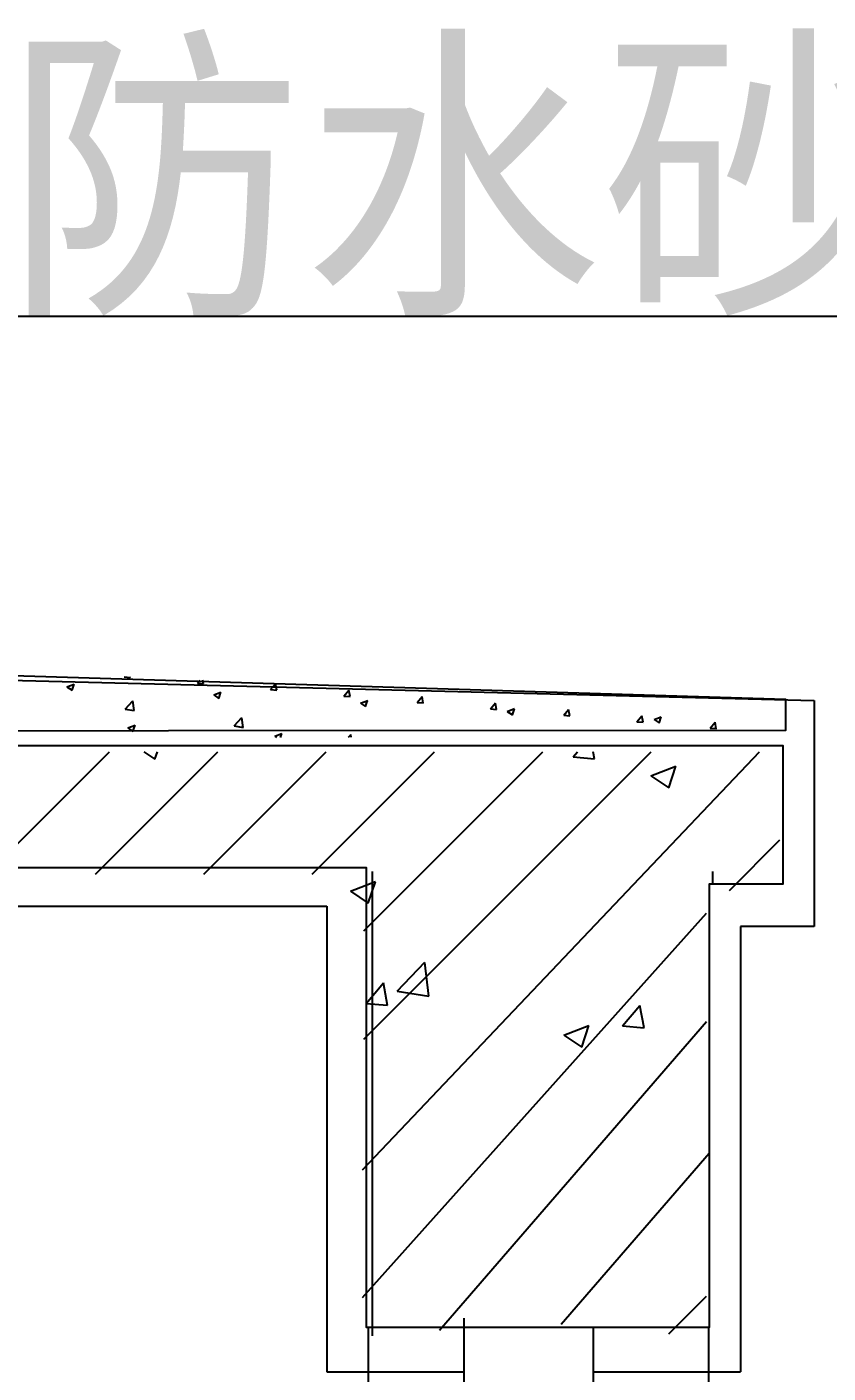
# Model space of a CAD drawing. Header units: metres. Extents: x 169789 to 254571, y -54633 to 5590.
# Drawn here: x 242939 to 244508, y -11586 to -8951 of the extents above; entities that cross this region are included whole.
import ezdxf

# ---------------------------------------------------------------- set-up
doc = ezdxf.new("R2010")
doc.units = ezdxf.units.M
doc.layers.add('DIM', color=3, linetype='Continuous')
doc.layers.add('WALL', color=40, linetype='Continuous')

msp = doc.modelspace()

# ---------------------------------------------------------------- linework, layer by layer
for p, q in [((243526.72, -11583.71), (243794.76, -11583.71)), ((244048.94, -11583.71), (244336.43, -11583.71))]:
    msp.add_line(p, q)
at = {"layer": 'DIM'}
for p, q in [((242875.4, -9517.17), (245367.8, -9517.17)), ((239195.8, -10136.15), (244480.59, -10269.9)), ((243129.76, -10223.41), (243129.93, -10223.21)), ((243129.76, -10223.41), (243141.72, -10224.45)), ((243141.69, -10224.58), (243141.53, -10223.72)), ((243017.78, -10242.98), (243031.78, -10237.6)), ((243017.78, -10242.98), (243027.73, -10249.69)), ((243027.7, -10249.82), (243031.75, -10237.73)), ((243273.22, -10235.96), (243278.45, -10229.71)), ((243273.22, -10235.96), (243285.17, -10237)), ((243285.14, -10237.13), (243283.82, -10229.95)), ((243416.67, -10248.51), (243426.31, -10237.02)), ((243416.67, -10248.51), (243428.62, -10249.55)), ((243428.59, -10249.68), (243426.28, -10237.14)), ((243560.12, -10261.06), (243569.76, -10249.57)), ((243572.05, -10262.23), (243569.73, -10249.7)), ((243131.52, -10286.5), (243147.1, -10270.26)), ((243149.28, -10289.36), (243147.07, -10270.36)), ((243305.21, -10258.99), (243319.21, -10253.62)), ((243305.21, -10258.99), (243315.15, -10265.7)), ((243315.12, -10265.83), (243319.18, -10253.75)), ((243560.12, -10261.06), (243572.08, -10262.1)), ((243592.63, -10275.01), (243606.64, -10269.64)), ((243592.63, -10275.01), (243602.58, -10281.72)), ((243602.55, -10281.85), (243606.6, -10269.77)), ((243703.57, -10273.61), (243713.21, -10262.12)), ((243703.57, -10273.61), (243715.53, -10274.65)), ((243715.5, -10274.78), (243713.18, -10262.25)), ((243847.03, -10286.16), (243856.67, -10274.67)), ((243858.95, -10287.33), (243856.64, -10274.8)), ((244480.59, -10269.9), (244480.59, -10712.3)), ((243131.52, -10286.5), (243149.31, -10289.25)), ((243847.03, -10286.16), (243858.98, -10287.2)), ((243880.06, -10291.03), (243894.06, -10285.65)), ((243880.06, -10291.03), (243890.01, -10297.74)), ((243889.98, -10297.87), (243894.03, -10285.78)), ((243990.48, -10298.71), (244000.12, -10287.22)), ((243990.48, -10298.71), (244002.43, -10299.75)), ((244002.4, -10299.88), (244000.09, -10287.35)), ((244133.93, -10311.26), (244143.57, -10299.77)), ((244145.85, -10312.43), (244143.54, -10299.9)), ((244167.48, -10307.05), (244181.49, -10301.67)), ((244177.4, -10313.89), (244181.46, -10301.8)), ((243137.16, -10323.5), (243151.16, -10318.13)), ((243137.16, -10323.5), (243147.11, -10330.21)), ((243147.08, -10330.34), (243151.13, -10318.25)), ((243344.97, -10319.6), (243360.55, -10303.36)), ((243344.97, -10319.6), (243362.76, -10322.36)), ((243362.73, -10322.46), (243360.52, -10303.47)), ((244133.93, -10311.26), (244145.88, -10312.3)), ((244167.48, -10307.05), (244177.43, -10313.76)), ((244277.38, -10323.81), (244287.02, -10312.32)), ((244277.38, -10323.81), (244289.34, -10324.85)), ((244289.31, -10324.98), (244286.99, -10312.45)), ((243424.59, -10339.52), (243438.59, -10334.14)), ((243424.59, -10339.52), (243428.27, -10342)), ((243435.97, -10341.99), (243438.56, -10334.27)), ((243568.85, -10341.83), (243574, -10336.47)), ((243574.58, -10341.82), (243573.97, -10336.57)), ((242861.8, -10609.48), (243101.3, -10369.98)), ((243073.94, -10609.48), (243313.43, -10369.98)), ((243168.13, -10369.98), (243190.04, -10384.76)), ((243190.01, -10384.89), (243195.01, -10369.98)), ((243286.07, -10609.48), (243525.56, -10369.98)), ((243498.2, -10609.48), (243737.69, -10369.98)), ((243596.21, -11188.76), (244374.09, -10369.98)), ((243598.89, -10933.05), (244161.96, -10369.98)), ((243598.89, -10720.92), (243949.83, -10369.98)), ((244008.78, -10380.2), (244017.35, -10369.98)), ((244008.78, -10380.2), (244050.62, -10383.86)), ((244050.59, -10383.99), (244048, -10369.98)), ((244161.21, -10417.34), (244210.22, -10398.52)), ((244196, -10440.95), (244210.19, -10398.65)), ((244161.21, -10417.34), (244196.03, -10440.83)), ((244314.79, -10641.42), (244413.9, -10542.31)), ((243573.05, -10643.11), (243622.07, -10624.3)), ((243573.05, -10643.11), (243607.87, -10666.6)), ((243607.84, -10666.73), (243622.04, -10624.43)), ((234490.5, -10672.7), (243526.72, -10672.7)), ((243526.72, -10672.7), (243526.72, -11583.71)), ((243596.21, -11438.51), (244270.07, -10686.13)), ((244336.43, -10712.3), (244336.43, -11583.71)), ((244480.59, -10712.3), (244336.43, -10712.3)), ((243664.13, -10839.07), (243718.65, -10782.25)), ((243726.36, -10848.83), (243718.62, -10782.35)), ((243603.82, -10862.81), (243637.57, -10822.59)), ((243645.63, -10866.6), (243637.54, -10822.72)), ((243664.13, -10839.07), (243726.39, -10848.73)), ((243603.82, -10862.81), (243645.66, -10866.47)), ((244105.9, -10906.74), (244139.65, -10866.52)), ((244147.71, -10910.53), (244139.62, -10866.65)), ((243747.33, -11502.41), (244270.07, -10898.27)), ((243990.89, -10924.94), (244039.9, -10906.13)), ((244025.68, -10948.56), (244039.87, -10906.26)), ((244105.9, -10906.74), (244147.74, -10910.4)), ((243990.89, -10924.94), (244025.71, -10948.43)), ((243985.63, -11490.79), (244275.44, -11155.85)), ((244196.19, -11509.65), (244270.07, -11435.77)), ((243794.76, -11478.99), (243794.76, -11613.58)), ((244048.94, -11613.58), (244048.94, -11496.51))]:
    msp.add_line(p, q, dxfattribs=at)
at = {"layer": 'WALL'}
for p, q in [((243615.45, -10604.65), (243615.45, -11513.38)), ((244282.05, -10604.65), (244282.05, -10629.18)), ((243607.27, -11497.41), (243607.27, -14537.23)), ((244273.87, -11497.41), (244273.87, -14518.27))]:
    msp.add_line(p, q, dxfattribs=at)
for points in [[(233548.68, -10334.67), (233548.68, -10285.77), (239247.58, -10108.93), (244425.04, -10267.43), (244425.04, -10328.55)], [(234414.1, -11497.41), (233742.91, -11497.41), (233742.91, -10629.18), (233551.15, -10629.18), (233551.15, -10357.74), (244419.27, -10357.74), (244419.27, -10629.18), (244275.44, -10629.18), (244275.44, -11497.41), (243604.25, -11497.41), (243604.25, -10597.24), (234412.84, -10597.24)]]:
    msp.add_lwpolyline(points, close=True, dxfattribs=at)

# ---------------------------------------------------------------- texts
at = {"layer": 'DIM'}
msp.add_text('防水砂浆找坡', height=450, dxfattribs=at).set_placement((242894.97, -9469.3))

doc.saveas('drawing.dxf')
